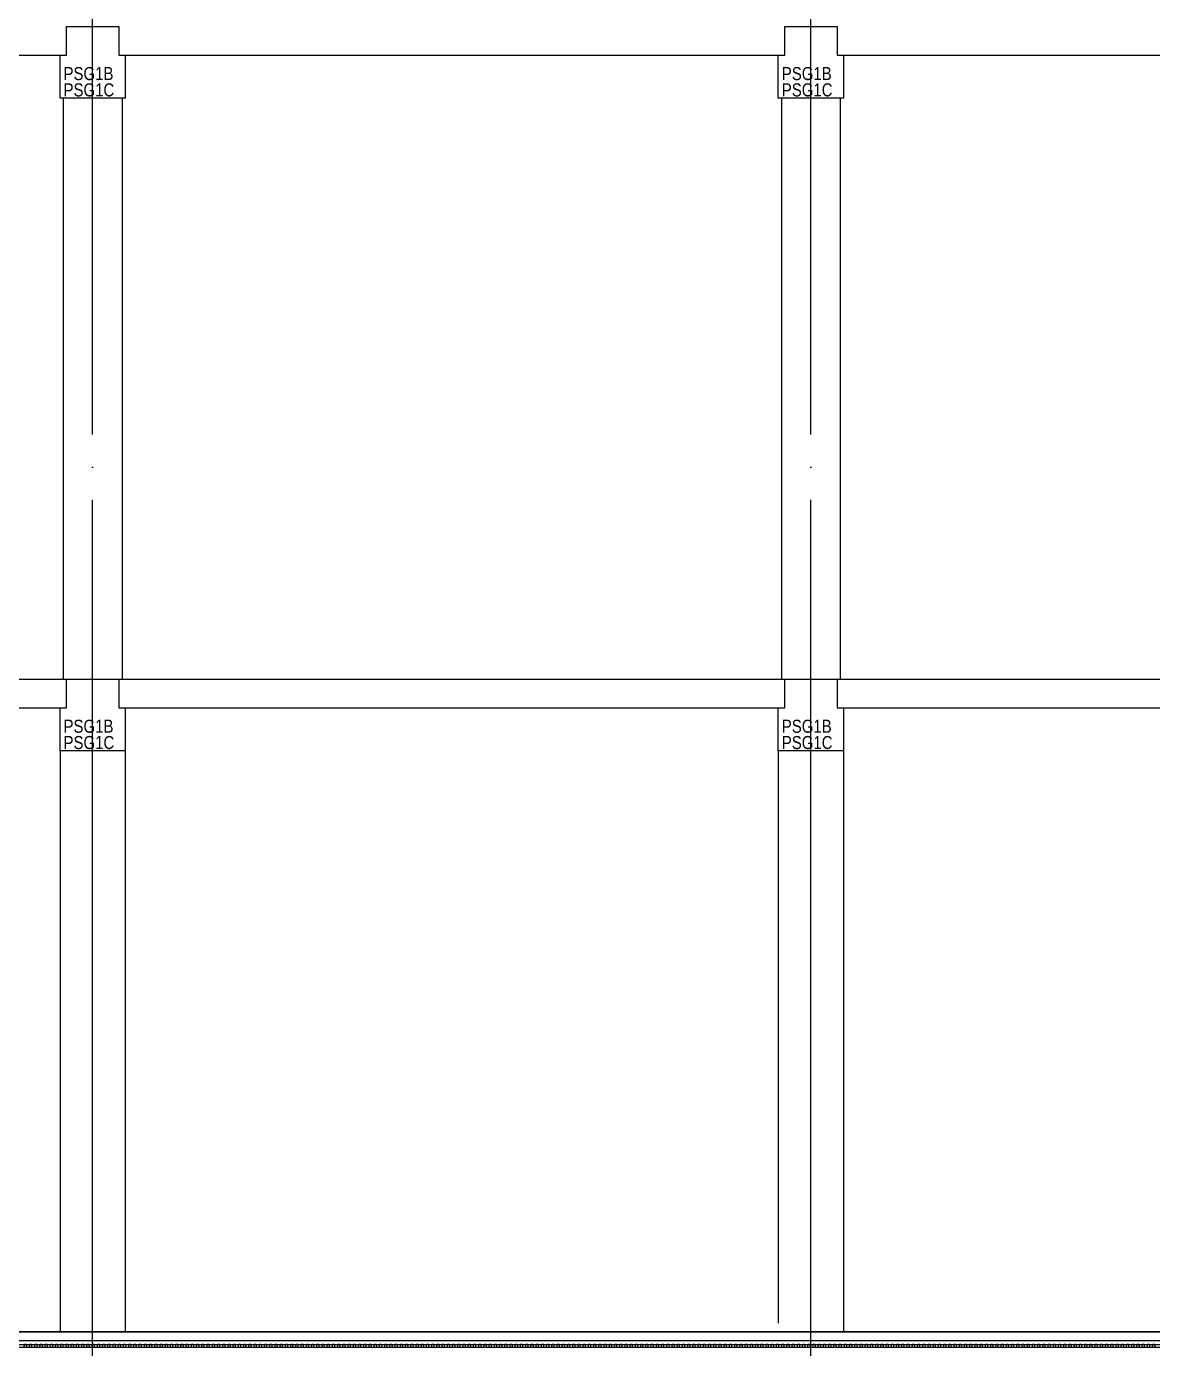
# Model space of a CAD drawing. Header units: millimetres. Extents: x 4754612 to 5801174, y 2368242 to 2777223.
# Drawn here: x 5060649 to 5077895, y 2577492 to 2597750 of the extents above; entities that cross this region are included whole.
import ezdxf
from ezdxf.enums import TextEntityAlignment as Align

# ---------------------------------------------------------------- set-up
doc = ezdxf.new("R2010")
doc.units = ezdxf.units.MM
doc.header["$LTSCALE"] = 1000
doc.linetypes.add('CEN', pattern=[6.2, 6, -0.1, 0, -0.1])
doc.layers.get('DEFPOINTS').update_dxf_attribs({"color": 151})
for name, color, linetype in [('A-ELE-8', 8, 'Continuous'), ('A-HAT-251', 251, 'Continuous'), ('A-중심선', 10, 'CEN'), ('CON', 2, 'Continuous'), ('ELE-2', 4, 'Continuous'), ('ELE06', 6, 'Continuous')]:
    doc.layers.add(name, color=color, linetype=linetype)
doc.styles.add('A.NARROW', font='ARIALN.TTF')

# ---------------------------------------------------------------- blocks, each defined once
blk = doc.blocks.new('*U33')
at = {"layer": 'A-HAT-251'}
for points in [[(95271, 0), (95243, 0), (95231, 45), (95203, 45), (95191, 0)], [(95351, 0), (95323, 0), (95311, 45), (95283, 45), (95271, 0)], [(95431, 0), (95403, 0), (95391, 45), (95363, 45), (95351, 0)], [(95511, 0), (95483, 0), (95471, 45), (95443, 45), (95431, 0)], [(95591, 0), (95563, 0), (95551, 45), (95523, 45), (95511, 0)], [(95671, 0), (95643, 0), (95631, 45), (95603, 45), (95591, 0)], [(95751, 0), (95723, 0), (95711, 45), (95683, 45), (95671, 0)], [(95831, 0), (95803, 0), (95791, 45), (95763, 45), (95751, 0)], [(95911, 0), (95883, 0), (95871, 45), (95843, 45), (95831, 0)], [(95991, 0), (95963, 0), (95951, 45), (95923, 45), (95911, 0)], [(96071, 0), (96043, 0), (96031, 45), (96003, 45), (95991, 0)], [(96151, 0), (96123, 0), (96111, 45), (96083, 45), (96071, 0)], [(96231, 0), (96203, 0), (96191, 45), (96163, 45), (96151, 0)], [(96311, 0), (96283, 0), (96271, 45), (96243, 45), (96231, 0)], [(96391, 0), (96363, 0), (96351, 45), (96323, 45), (96311, 0)], [(96471, 0), (96443, 0), (96431, 45), (96403, 45), (96391, 0)], [(96551, 0), (96523, 0), (96511, 45), (96483, 45), (96471, 0)], [(96631, 0), (96603, 0), (96591, 45), (96563, 45), (96551, 0)], [(96711, 0), (96683, 0), (96671, 45), (96643, 45), (96631, 0)], [(96791, 0), (96763, 0), (96751, 45), (96723, 45), (96711, 0)], [(96871, 0), (96843, 0), (96831, 45), (96803, 45), (96791, 0)], [(96951, 0), (96923, 0), (96911, 45), (96883, 45), (96871, 0)], [(97031, 0), (97003, 0), (96991, 45), (96963, 45), (96951, 0)], [(97111, 0), (97083, 0), (97071, 45), (97043, 45), (97031, 0)], [(97191, 0), (97163, 0), (97151, 45), (97123, 45), (97111, 0)], [(97271, 0), (97243, 0), (97231, 45), (97203, 45), (97191, 0)], [(97351, 0), (97323, 0), (97311, 45), (97283, 45), (97271, 0)], [(97431, 0), (97403, 0), (97391, 45), (97363, 45), (97351, 0)], [(97511, 0), (97483, 0), (97471, 45), (97443, 45), (97431, 0)], [(97591, 0), (97563, 0), (97551, 45), (97523, 45), (97511, 0)], [(97671, 0), (97643, 0), (97631, 45), (97603, 45), (97591, 0)], [(97751, 0), (97723, 0), (97711, 45), (97683, 45), (97671, 0)], [(97831, 0), (97803, 0), (97791, 45), (97763, 45), (97751, 0)], [(97911, 0), (97883, 0), (97871, 45), (97843, 45), (97831, 0)], [(97991, 0), (97963, 0), (97951, 45), (97923, 45), (97911, 0)], [(98071, 0), (98043, 0), (98031, 45), (98003, 45), (97991, 0)], [(98151, 0), (98123, 0), (98111, 45), (98083, 45), (98071, 0)], [(98231, 0), (98203, 0), (98191, 45), (98163, 45), (98151, 0)], [(98311, 0), (98283, 0), (98271, 45), (98243, 45), (98231, 0)], [(98391, 0), (98363, 0), (98351, 45), (98323, 45), (98311, 0)], [(98471, 0), (98443, 0), (98431, 45), (98403, 45), (98391, 0)], [(98551, 0), (98523, 0), (98511, 45), (98483, 45), (98471, 0)], [(98631, 0), (98603, 0), (98591, 45), (98563, 45), (98551, 0)], [(98711, 0), (98683, 0), (98671, 45), (98643, 45), (98631, 0)], [(98791, 0), (98763, 0), (98751, 45), (98723, 45), (98711, 0)], [(98871, 0), (98843, 0), (98831, 45), (98803, 45), (98791, 0)], [(98951, 0), (98923, 0), (98911, 45), (98883, 45), (98871, 0)], [(99031, 0), (99003, 0), (98991, 45), (98963, 45), (98951, 0)], [(99111, 0), (99083, 0), (99071, 45), (99043, 45), (99031, 0)], [(99191, 0), (99163, 0), (99151, 45), (99123, 45), (99111, 0)], [(99271, 0), (99243, 0), (99231, 45), (99203, 45), (99191, 0)], [(99351, 0), (99323, 0), (99311, 45), (99283, 45), (99271, 0)], [(99431, 0), (99403, 0), (99391, 45), (99363, 45), (99351, 0)], [(99511, 0), (99483, 0), (99471, 45), (99443, 45), (99431, 0)], [(99591, 0), (99563, 0), (99551, 45), (99523, 45), (99511, 0)], [(99671, 0), (99643, 0), (99631, 45), (99603, 45), (99591, 0)], [(99751, 0), (99723, 0), (99711, 45), (99683, 45), (99671, 0)], [(99831, 0), (99803, 0), (99791, 45), (99763, 45), (99751, 0)], [(99911, 0), (99883, 0), (99871, 45), (99843, 45), (99831, 0)], [(99991, 0), (99963, 0), (99951, 45), (99923, 45), (99911, 0)], [(100071, 0), (100043, 0), (100031, 45), (100003, 45), (99991, 0)], [(100151, 0), (100123, 0), (100111, 45), (100083, 45), (100071, 0)], [(100231, 0), (100203, 0), (100191, 45), (100163, 45), (100151, 0)], [(100311, 0), (100283, 0), (100271, 45), (100243, 45), (100231, 0)], [(100391, 0), (100363, 0), (100351, 45), (100323, 45), (100311, 0)], [(100471, 0), (100443, 0), (100431, 45), (100403, 45), (100391, 0)], [(100551, 0), (100523, 0), (100511, 45), (100483, 45), (100471, 0)], [(100631, 0), (100603, 0), (100591, 45), (100563, 45), (100551, 0)], [(100711, 0), (100683, 0), (100671, 45), (100643, 45), (100631, 0)], [(100791, 0), (100763, 0), (100751, 45), (100723, 45), (100711, 0)], [(100871, 0), (100843, 0), (100831, 45), (100803, 45), (100791, 0)], [(100951, 0), (100923, 0), (100911, 45), (100883, 45), (100871, 0)], [(101031, 0), (101003, 0), (100991, 45), (100963, 45), (100951, 0)], [(101111, 0), (101083, 0), (101071, 45), (101043, 45), (101031, 0)], [(101191, 0), (101163, 0), (101151, 45), (101123, 45), (101111, 0)], [(101271, 0), (101243, 0), (101231, 45), (101203, 45), (101191, 0)], [(101351, 0), (101323, 0), (101311, 45), (101283, 45), (101271, 0)], [(101431, 0), (101403, 0), (101391, 45), (101363, 45), (101351, 0)], [(101511, 0), (101483, 0), (101471, 45), (101443, 45), (101431, 0)], [(101591, 0), (101563, 0), (101551, 45), (101523, 45), (101511, 0)], [(101671, 0), (101643, 0), (101631, 45), (101603, 45), (101591, 0)], [(101751, 0), (101723, 0), (101711, 45), (101683, 45), (101671, 0)], [(101831, 0), (101803, 0), (101791, 45), (101763, 45), (101751, 0)], [(101911, 0), (101883, 0), (101871, 45), (101843, 45), (101831, 0)], [(101991, 0), (101963, 0), (101951, 45), (101923, 45), (101911, 0)], [(102071, 0), (102043, 0), (102031, 45), (102003, 45), (101991, 0)], [(102151, 0), (102123, 0), (102111, 45), (102083, 45), (102071, 0)], [(102231, 0), (102203, 0), (102191, 45), (102163, 45), (102151, 0)], [(102311, 0), (102283, 0), (102271, 45), (102243, 45), (102231, 0)], [(102391, 0), (102363, 0), (102351, 45), (102323, 45), (102311, 0)], [(102471, 0), (102443, 0), (102431, 45), (102403, 45), (102391, 0)], [(102551, 0), (102523, 0), (102511, 45), (102483, 45), (102471, 0)], [(102631, 0), (102603, 0), (102591, 45), (102563, 45), (102551, 0)], [(102711, 0), (102683, 0), (102671, 45), (102643, 45), (102631, 0)], [(102791, 0), (102763, 0), (102751, 45), (102723, 45), (102711, 0)], [(102871, 0), (102843, 0), (102831, 45), (102803, 45), (102791, 0)], [(102951, 0), (102923, 0), (102911, 45), (102883, 45), (102871, 0)], [(103031, 0), (103003, 0), (102991, 45), (102963, 45), (102951, 0)], [(103111, 0), (103083, 0), (103071, 45), (103043, 45), (103031, 0)], [(103191, 0), (103163, 0), (103151, 45), (103123, 45), (103111, 0)], [(103271, 0), (103243, 0), (103231, 45), (103203, 45), (103191, 0)], [(103351, 0), (103323, 0), (103311, 45), (103283, 45), (103271, 0)], [(103431, 0), (103403, 0), (103391, 45), (103363, 45), (103351, 0)], [(103511, 0), (103483, 0), (103471, 45), (103443, 45), (103431, 0)], [(103591, 0), (103563, 0), (103551, 45), (103523, 45), (103511, 0)], [(103671, 0), (103643, 0), (103631, 45), (103603, 45), (103591, 0)], [(103751, 0), (103723, 0), (103711, 45), (103683, 45), (103671, 0)], [(103831, 0), (103803, 0), (103791, 45), (103763, 45), (103751, 0)], [(103911, 0), (103883, 0), (103871, 45), (103843, 45), (103831, 0)], [(103991, 0), (103963, 0), (103951, 45), (103923, 45), (103911, 0)], [(104071, 0), (104043, 0), (104031, 45), (104003, 45), (103991, 0)], [(104151, 0), (104123, 0), (104111, 45), (104083, 45), (104071, 0)], [(104231, 0), (104203, 0), (104191, 45), (104163, 45), (104151, 0)], [(104311, 0), (104283, 0), (104271, 45), (104243, 45), (104231, 0)], [(104391, 0), (104363, 0), (104351, 45), (104323, 45), (104311, 0)], [(104471, 0), (104443, 0), (104431, 45), (104403, 45), (104391, 0)], [(104551, 0), (104523, 0), (104511, 45), (104483, 45), (104471, 0)], [(104631, 0), (104603, 0), (104591, 45), (104563, 45), (104551, 0)], [(104711, 0), (104683, 0), (104671, 45), (104643, 45), (104631, 0)], [(104791, 0), (104763, 0), (104751, 45), (104723, 45), (104711, 0)], [(104871, 0), (104843, 0), (104831, 45), (104803, 45), (104791, 0)], [(104951, 0), (104923, 0), (104911, 45), (104883, 45), (104871, 0)], [(105031, 0), (105003, 0), (104991, 45), (104963, 45), (104951, 0)], [(105111, 0), (105083, 0), (105071, 45), (105043, 45), (105031, 0)], [(105191, 0), (105163, 0), (105151, 45), (105123, 45), (105111, 0)], [(105271, 0), (105243, 0), (105231, 45), (105203, 45), (105191, 0)], [(105351, 0), (105323, 0), (105311, 45), (105283, 45), (105271, 0)], [(105431, 0), (105403, 0), (105391, 45), (105363, 45), (105351, 0)], [(105511, 0), (105483, 0), (105471, 45), (105443, 45), (105431, 0)], [(105591, 0), (105563, 0), (105551, 45), (105523, 45), (105511, 0)], [(105671, 0), (105643, 0), (105631, 45), (105603, 45), (105591, 0)], [(105751, 0), (105723, 0), (105711, 45), (105683, 45), (105671, 0)], [(105831, 0), (105803, 0), (105791, 45), (105763, 45), (105751, 0)], [(105911, 0), (105883, 0), (105871, 45), (105843, 45), (105831, 0)], [(105991, 0), (105963, 0), (105951, 45), (105923, 45), (105911, 0)], [(106071, 0), (106043, 0), (106031, 45), (106003, 45), (105991, 0)], [(106151, 0), (106123, 0), (106111, 45), (106083, 45), (106071, 0)], [(106231, 0), (106203, 0), (106191, 45), (106163, 45), (106151, 0)], [(106311, 0), (106283, 0), (106271, 45), (106243, 45), (106231, 0)], [(106391, 0), (106363, 0), (106351, 45), (106323, 45), (106311, 0)], [(106471, 0), (106443, 0), (106431, 45), (106403, 45), (106391, 0)], [(106551, 0), (106523, 0), (106511, 45), (106483, 45), (106471, 0)], [(106631, 0), (106603, 0), (106591, 45), (106563, 45), (106551, 0)], [(106711, 0), (106683, 0), (106671, 45), (106643, 45), (106631, 0)], [(106791, 0), (106763, 0), (106751, 45), (106723, 45), (106711, 0)], [(106871, 0), (106843, 0), (106831, 45), (106803, 45), (106791, 0)], [(106951, 0), (106923, 0), (106911, 45), (106883, 45), (106871, 0)], [(107031, 0), (107003, 0), (106991, 45), (106963, 45), (106951, 0)], [(107111, 0), (107083, 0), (107071, 45), (107043, 45), (107031, 0)], [(107191, 0), (107163, 0), (107151, 45), (107123, 45), (107111, 0)], [(107271, 0), (107243, 0), (107231, 45), (107203, 45), (107191, 0)], [(107351, 0), (107323, 0), (107311, 45), (107283, 45), (107271, 0)], [(107431, 0), (107403, 0), (107391, 45), (107363, 45), (107351, 0)], [(107511, 0), (107483, 0), (107471, 45), (107443, 45), (107431, 0)], [(107591, 0), (107563, 0), (107551, 45), (107523, 45), (107511, 0)], [(107671, 0), (107643, 0), (107631, 45), (107603, 45), (107591, 0)], [(107751, 0), (107723, 0), (107711, 45), (107683, 45), (107671, 0)], [(107831, 0), (107803, 0), (107791, 45), (107763, 45), (107751, 0)], [(107911, 0), (107883, 0), (107871, 45), (107843, 45), (107831, 0)], [(107991, 0), (107963, 0), (107951, 45), (107923, 45), (107911, 0)], [(108071, 0), (108043, 0), (108031, 45), (108003, 45), (107991, 0)], [(108151, 0), (108123, 0), (108111, 45), (108083, 45), (108071, 0)], [(108231, 0), (108203, 0), (108191, 45), (108163, 45), (108151, 0)], [(108311, 0), (108283, 0), (108271, 45), (108243, 45), (108231, 0)], [(108391, 0), (108363, 0), (108351, 45), (108323, 45), (108311, 0)], [(108471, 0), (108443, 0), (108431, 45), (108403, 45), (108391, 0)], [(108551, 0), (108523, 0), (108511, 45), (108483, 45), (108471, 0)], [(108631, 0), (108603, 0), (108591, 45), (108563, 45), (108551, 0)], [(108711, 0), (108683, 0), (108671, 45), (108643, 45), (108631, 0)], [(108791, 0), (108763, 0), (108751, 45), (108723, 45), (108711, 0)], [(108871, 0), (108843, 0), (108831, 45), (108803, 45), (108791, 0)], [(108951, 0), (108923, 0), (108911, 45), (108883, 45), (108871, 0)], [(109031, 0), (109003, 0), (108991, 45), (108963, 45), (108951, 0)], [(109111, 0), (109083, 0), (109071, 45), (109043, 45), (109031, 0)], [(109191, 0), (109163, 0), (109151, 45), (109123, 45), (109111, 0)], [(109271, 0), (109243, 0), (109231, 45), (109203, 45), (109191, 0)], [(109351, 0), (109323, 0), (109311, 45), (109283, 45), (109271, 0)], [(109431, 0), (109403, 0), (109391, 45), (109363, 45), (109351, 0)], [(109511, 0), (109483, 0), (109471, 45), (109443, 45), (109431, 0)], [(109591, 0), (109563, 0), (109551, 45), (109523, 45), (109511, 0)], [(109671, 0), (109643, 0), (109631, 45), (109603, 45), (109591, 0)], [(109751, 0), (109723, 0), (109711, 45), (109683, 45), (109671, 0)], [(109831, 0), (109803, 0), (109791, 45), (109763, 45), (109751, 0)], [(109911, 0), (109883, 0), (109871, 45), (109843, 45), (109831, 0)], [(109991, 0), (109963, 0), (109951, 45), (109923, 45), (109911, 0)], [(110071, 0), (110043, 0), (110031, 45), (110003, 45), (109991, 0)], [(110151, 0), (110123, 0), (110111, 45), (110083, 45), (110071, 0)], [(110231, 0), (110203, 0), (110191, 45), (110163, 45), (110151, 0)], [(110311, 0), (110283, 0), (110271, 45), (110243, 45), (110231, 0)], [(110391, 0), (110363, 0), (110351, 45), (110323, 45), (110311, 0)], [(110471, 0), (110443, 0), (110431, 45), (110403, 45), (110391, 0)], [(110551, 0), (110523, 0), (110511, 45), (110483, 45), (110471, 0)], [(110631, 0), (110603, 0), (110591, 45), (110563, 45), (110551, 0)], [(110711, 0), (110683, 0), (110671, 45), (110643, 45), (110631, 0)], [(110791, 0), (110763, 0), (110751, 45), (110723, 45), (110711, 0)], [(110871, 0), (110843, 0), (110831, 45), (110803, 45), (110791, 0)], [(110951, 0), (110923, 0), (110911, 45), (110883, 45), (110871, 0)], [(111031, 0), (111003, 0), (110991, 45), (110963, 45), (110951, 0)], [(111111, 0), (111083, 0), (111071, 45), (111043, 45), (111031, 0)], [(111191, 0), (111163, 0), (111151, 45), (111123, 45), (111111, 0)], [(111271, 0), (111243, 0), (111231, 45), (111203, 45), (111191, 0)], [(111351, 0), (111323, 0), (111311, 45), (111283, 45), (111271, 0)], [(111431, 0), (111403, 0), (111391, 45), (111363, 45), (111351, 0)], [(111511, 0), (111483, 0), (111471, 45), (111443, 45), (111431, 0)], [(111591, 0), (111563, 0), (111551, 45), (111523, 45), (111511, 0)], [(111671, 0), (111643, 0), (111631, 45), (111603, 45), (111591, 0)], [(111751, 0), (111723, 0), (111711, 45), (111683, 45), (111671, 0)], [(111831, 0), (111803, 0), (111791, 45), (111763, 45), (111751, 0)], [(111911, 0), (111883, 0), (111871, 45), (111843, 45), (111831, 0)], [(111991, 0), (111963, 0), (111951, 45), (111923, 45), (111911, 0)], [(112071, 0), (112043, 0), (112031, 45), (112003, 45), (111991, 0)], [(112151, 0), (112123, 0), (112111, 45), (112083, 45), (112071, 0)], [(112231, 0), (112203, 0), (112191, 45), (112163, 45), (112151, 0)], [(112311, 0), (112283, 0), (112271, 45), (112243, 45), (112231, 0)], [(112391, 0), (112363, 0), (112351, 45), (112323, 45), (112311, 0)], [(112471, 0), (112443, 0), (112431, 45), (112403, 45), (112391, 0)], [(112551, 0), (112523, 0), (112511, 45), (112483, 45), (112471, 0)]]:
    blk.add_lwpolyline(points, dxfattribs=at)
blk = doc.blocks.new('zw$CF19')
at = {"layer": 'CON'}
blk.add_lwpolyline([(-500, -1100), (-500, -440), (-400, -440), (-400, 0), (400, 0), (400, -440), (500, -440), (500, -1100)], close=True, dxfattribs=at)
at = {"layer": 'DEFPOINTS', "style": 'A.NARROW'}
for s, p in [('PSG1B', (-446, -722, 0)), ('PSG1C', (-446, -972, 0))]:
    blk.add_text(s, height=200, dxfattribs=at).set_placement(p, align=Align.MIDDLE_LEFT)

msp = doc.modelspace()

# ---------------------------------------------------------------- linework, layer by layer
at = {"layer": 'A-ELE-8'}
for p, q in [((5061213.3, 2596649.621), (5061213.3, 2587749.621)), ((5062113.3, 2596649.621), (5062113.3, 2587749.621)), ((5072213.3, 2596649.621), (5072213.3, 2587749.621)), ((5073113.3, 2596649.621), (5073113.3, 2587749.621)), ((5061163.3, 2586649.621), (5061163.3, 2577749.621)), ((5062163.3, 2586649.621), (5062163.3, 2577749.621)), ((5072163.3, 2586649.621), (5072163.3, 2577880.46)), ((5073163.3, 2586649.621), (5073163.3, 2577749.621))]:
    msp.add_line(p, q, dxfattribs=at)
at = {"layer": 'A-중심선', "ltscale": 5}
for p, q in [((5061663.3, 2560495.412), (5061663.3, 2645427.791)), ((5072663.3, 2560495.412), (5072663.3, 2645427.791)), ((4867905.529, 2587749.621), (5176073.3, 2587749.621)), ((4867905.529, 2577749.621), (5176073.3, 2577749.621))]:
    msp.add_line(p, q, dxfattribs=at)
at = {"layer": 'CON'}
for p, q in [((5051163.3, 2597309.621), (5061163.3, 2597309.621)), ((5062163.3, 2597309.621), (5072163.3, 2597309.621)), ((5073163.3, 2597309.621), (5083163.3, 2597309.621)), ((4907563.3, 2587749.621), (5116763.3, 2587749.621)), ((5051163.3, 2587309.621), (5061163.3, 2587309.621)), ((5062163.3, 2587309.621), (5072163.3, 2587309.621)), ((5073163.3, 2587309.621), (5083163.3, 2587309.621)), ((5116763.3, 2577509.621), (4908363.3, 2577509.621))]:
    msp.add_line(p, q, dxfattribs=at)
at = {"layer": 'ELE-2'}
for p, q in [((5116763.3, 2577749.621), (4908363.3, 2577749.621)), ((4908363.3, 2577614.621), (5116763.3, 2577614.621)), ((4908363.3, 2577554.621), (5116763.3, 2577554.621))]:
    msp.add_line(p, q, dxfattribs=at)

# ---------------------------------------------------------------- block references
at = {"layer": 'CON'}
for p in [(5061663.3, 2597749.621), (5072663.3, 2597749.621), (5061663.3, 2587749.621), (5072663.3, 2587749.621)]:
    msp.add_blockref('zw$CF19', p, dxfattribs=at)
at = {"layer": 'ELE06', "color": 6, "xscale": 1.000013798092659, "yscale": 1.000013798092659, "zscale": 1.000013798092659}
msp.add_blockref('*U33', (4965413.445, 2577509.621), dxfattribs=at)

doc.saveas('drawing.dxf')
